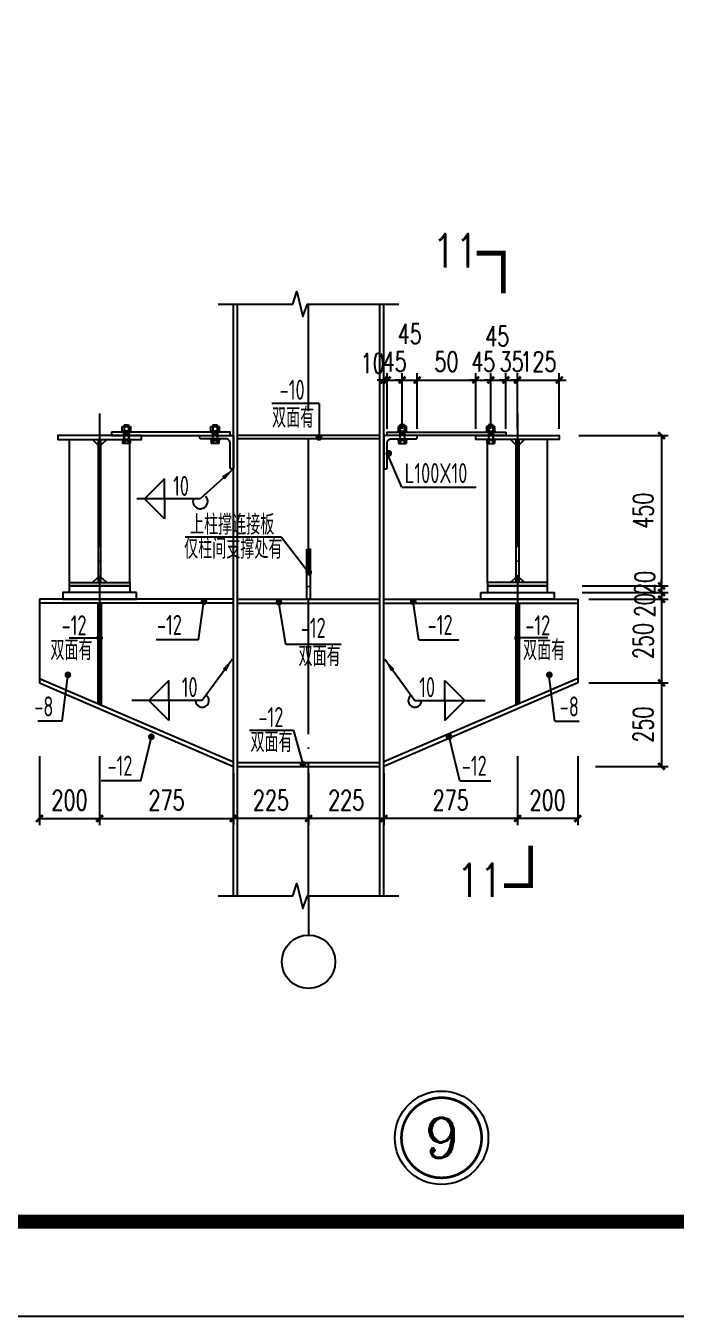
# Model space of a CAD drawing. Extents: x -33967 to 1773478, y -1022458 to -784650.
# Drawn here: x 1705251 to 1714978, y -1022458 to -1003150 of the extents above; entities that cross this region are included whole.
import ezdxf
from ezdxf.enums import TextEntityAlignment as Align

# ---------------------------------------------------------------- set-up
doc = ezdxf.new("R2010")
doc.units = 0
doc.header["$LTSCALE"] = 1000
doc.header["$MEASUREMENT"] = 0
doc.linetypes.add('DOTE', pattern=[2.42, 2, -0.2, 0.02, -0.2])
for name, color, linetype in [('AXIS', 3, 'Continuous'), ('DOTE', 1, 'DOTE'), ('GL', 150, 'Continuous'), ('GZ', 50, 'Continuous'), ('PUB_TITLE', 4, 'Continuous'), ('PZ', 202, 'Continuous'), ('TEXT', 7, 'Continuous'), ('THIN', 7, 'Continuous'), ('吊车梁', 161, 'Continuous'), ('角钢', 6, 'Continuous')]:
    doc.layers.add(name, color=color, linetype=linetype)
doc.styles.add('_TCH_DIM_T3', font='SIMPLEX', dxfattribs={"width": 0.705882, "bigfont": 'GBCBIG'})
doc.styles.add('COMPLEX', font='COMPLEX')
doc.styles.add('SIM-TSSC', font='simplex.shx', dxfattribs={"width": 0.8, "bigfont": 'tssdchn.shx'})
doc.styles.get("Standard").update_dxf_attribs({"font": 'gbenor.shx', "bigfont": 'gbcbig.shx'})
doc.styles.add('TSSD_Axis', font='complex.shx', dxfattribs={"width": 0.7, "bigfont": 'hztxt.shx'})
doc.styles.add('TSSD_Label', font='tssdeng.shx', dxfattribs={"width": 0.7, "bigfont": 'hztxt.shx'})
doc.styles.add('TSSD_Norm', font='tssdeng.shx', dxfattribs={"bigfont": 'hztxt.shx'})
doc.styles.add('TSSD_Num', font='Tssdeng.shx', dxfattribs={"width": 0.7, "bigfont": 'hztxt.shx'})
doc.dimstyles.new('TCH_100_5', dxfattribs={"dimtxt": 297.5, "dimasz": 100, "dimexe": 100, "dimexo": 100, "dimgap": 126.25, "dimtad": 1, "dimdec": 0, "dimlfac": 0.2, "dimzin": 0, "dimdsep": 46, "dimtxsty": '_TCH_DIM_T3', "dimblk": 'ARCHTICK', "dimcen": 0.09, "dimclrd": 126, "dimclre": 126, "dimclrt": 7, "dimazin": 2, "dimtfac": 1, "dimtdec": 0, "dimtix": 1, "dimtmove": 2, "dimatfit": 3, "dimfxl": 1, "dimtolj": 1, "dimtzin": 0, "dimarcsym": 0})
doc.dimstyles.new('TSSD_LEADER_STYLE_200.0', dxfattribs={"dimtxt": 0.18, "dimasz": 200, "dimexe": 0.18, "dimexo": 0.0625, "dimgap": 0.09, "dimtad": 0, "dimtih": 1, "dimtoh": 1, "dimdec": 4, "dimzin": 0, "dimdsep": 46, "dimtxsty": 'Standard', "dimcen": 0.09, "dimadec": 0, "dimazin": 0, "dimtfac": 1, "dimtdec": 4, "dimtofl": 0, "dimtmove": 0, "dimatfit": 3, "dimfxl": 1, "dimtolj": 1, "dimtzin": 0, "dimarcsym": 0})

# ---------------------------------------------------------------- blocks, each defined once
blk = doc.blocks.new('ts_idx2')
at = {"color": 0, "linetype": 'ByBlock', "lineweight": -2, "const_width": 0.0333}
blk.add_lwpolyline([(-0.5, 0, 1), (0.5, 0, 1)], format="xyb", close=True, dxfattribs=at)
at = {"color": 0, "linetype": 'ByBlock', "lineweight": -2}
blk.add_circle((0, 0), 0.583, dxfattribs=at)
at = {"color": 0, "linetype": 'ByBlock', "lineweight": -2, "style": 'TSSD_Num', "width": 0.7}
blk.add_attdef('A', text='', height=0.5, dxfattribs=at).set_placement((0, 0), align=Align.MIDDLE_CENTER)
blk = doc.blocks.new('_WELD004')
at = {"color": 0, "linetype": 'ByBlock'}
for p, q in [((0, 1), (1, 0)), ((0, 0), (0, 1))]:
    blk.add_line(p, q, dxfattribs=at)
blk = doc.blocks.new('_ArchTick')
at = {"color": 0, "linetype": 'ByBlock', "const_width": 0.4}
blk.add_lwpolyline([(-0.5, -0.5), (0.5, 0.5)], dxfattribs=at)
blk = doc.blocks.new('*D611')
at = {"layer": 'Defpoints', "color": 0, "transparency": 16777216}
for p in [(1710655, -1008450), (1710605, -1009281), (1710655, -1009281)]:
    blk.add_point(p, dxfattribs=at)
at = {"layer": 'GL', "color": 126, "lineweight": -2, "transparency": 16777216}
for p, q in [((1710605, -1008450), (1710505, -1008450)), ((1710605, -1009181), (1710605, -1008350)), ((1710605, -1008450), (1710655, -1008450)), ((1710655, -1009181), (1710655, -1008350)), ((1710655, -1008450), (1710755, -1008450))]:
    blk.add_line(p, q, dxfattribs=at)
at = {"layer": 'GL', "color": 126, "lineweight": -2, "transparency": 16777216, "xscale": 100, "yscale": 100, "zscale": 100}
blk.add_blockref('_ArchTick', (1710605, -1008450), dxfattribs=at)
at = {"layer": 'GL', "color": 126, "lineweight": -2, "transparency": 16777216, "xscale": 100, "yscale": 100, "zscale": 100, "rotation": 180}
blk.add_blockref('_ArchTick', (1710655, -1008450), dxfattribs=at)
at = {"layer": 'GL', "color": 7, "transparency": 16777216, "insert": (1710438, -1008200), "char_height": 297.5, "attachment_point": 5, "style": '_TCH_DIM_T3'}
blk.add_mtext('\\A1;10', dxfattribs=at)
blk = doc.blocks.new('*D612')
at = {"layer": 'Defpoints', "color": 0, "transparency": 16777216}
for p in [(1712605, -1013981), (1713505, -1013981), (1712605, -1015011)]:
    blk.add_point(p, dxfattribs=at)
at = {"layer": 'GL', "color": 126, "lineweight": -2, "transparency": 16777216}
for p, q in [((1712605, -1014081), (1712605, -1015111)), ((1713505, -1014081), (1713505, -1015111)), ((1713505, -1015011), (1712605, -1015011))]:
    blk.add_line(p, q, dxfattribs=at)
at = {"layer": 'GL', "color": 126, "lineweight": -2, "transparency": 16777216, "xscale": 100, "yscale": 100, "zscale": 100, "rotation": 180}
blk.add_blockref('_ArchTick', (1712605, -1015011), dxfattribs=at)
at = {"layer": 'GL', "color": 126, "lineweight": -2, "transparency": 16777216, "xscale": 100, "yscale": 100, "zscale": 100}
blk.add_blockref('_ArchTick', (1713505, -1015011), dxfattribs=at)
at = {"layer": 'GL', "color": 7, "transparency": 16777216, "insert": (1713055, -1014736), "char_height": 297.5, "attachment_point": 5, "style": '_TCH_DIM_T3'}
blk.add_mtext('\\A1;200', dxfattribs=at)
blk = doc.blocks.new('*D613')
at = {"layer": 'Defpoints', "color": 0, "transparency": 16777216}
for p in [(1712605, -1013981), (1710605, -1014231), (1710605, -1015011)]:
    blk.add_point(p, dxfattribs=at)
at = {"layer": 'GL', "color": 126, "lineweight": -2, "transparency": 16777216}
for p, q in [((1712605, -1014081), (1712605, -1015111)), ((1710605, -1014331), (1710605, -1015111)), ((1712605, -1015011), (1710605, -1015011))]:
    blk.add_line(p, q, dxfattribs=at)
at = {"layer": 'GL', "color": 126, "lineweight": -2, "transparency": 16777216, "xscale": 100, "yscale": 100, "zscale": 100, "rotation": 180}
blk.add_blockref('_ArchTick', (1710605, -1015011), dxfattribs=at)
at = {"layer": 'GL', "color": 126, "lineweight": -2, "transparency": 16777216, "xscale": 100, "yscale": 100, "zscale": 100}
blk.add_blockref('_ArchTick', (1712605, -1015011), dxfattribs=at)
at = {"layer": 'GL', "color": 7, "transparency": 16777216, "insert": (1711605, -1014736), "char_height": 297.5, "attachment_point": 5, "style": '_TCH_DIM_T3'}
blk.add_mtext('\\A1;275', dxfattribs=at)
blk = doc.blocks.new('*D605')
at = {"layer": 'Defpoints', "color": 0, "transparency": 16777216}
for p in [(1711105, -1008450), (1710880, -1009281), (1711105, -1009281)]:
    blk.add_point(p, dxfattribs=at)
at = {"layer": 'GL', "color": 126, "lineweight": -2, "transparency": 16777216}
for p, q in [((1710880, -1008450), (1710780, -1008450)), ((1710880, -1009181), (1710880, -1008350)), ((1710880, -1008450), (1711105, -1008450)), ((1711105, -1009181), (1711105, -1008350)), ((1711105, -1008450), (1711205, -1008450))]:
    blk.add_line(p, q, dxfattribs=at)
at = {"layer": 'GL', "color": 126, "lineweight": -2, "transparency": 16777216, "xscale": 100, "yscale": 100, "zscale": 100}
blk.add_blockref('_ArchTick', (1710880, -1008450), dxfattribs=at)
at = {"layer": 'GL', "color": 126, "lineweight": -2, "transparency": 16777216, "xscale": 100, "yscale": 100, "zscale": 100, "rotation": 180}
blk.add_blockref('_ArchTick', (1711105, -1008450), dxfattribs=at)
at = {"layer": 'GL', "color": 7, "transparency": 16777216, "insert": (1710992, -1007760), "char_height": 297.5, "attachment_point": 5, "style": '_TCH_DIM_T3'}
blk.add_mtext('\\A1;45', dxfattribs=at)
blk = doc.blocks.new('*D606')
at = {"layer": 'Defpoints', "color": 0, "transparency": 16777216}
for p in [(1710880, -1008450), (1710655, -1009281), (1710880, -1009281)]:
    blk.add_point(p, dxfattribs=at)
at = {"layer": 'GL', "color": 126, "lineweight": -2, "transparency": 16777216}
for p, q in [((1710655, -1008450), (1710555, -1008450)), ((1710655, -1009181), (1710655, -1008350)), ((1710655, -1008450), (1710880, -1008450)), ((1710880, -1009181), (1710880, -1008350)), ((1710880, -1008450), (1710980, -1008450))]:
    blk.add_line(p, q, dxfattribs=at)
at = {"layer": 'GL', "color": 126, "lineweight": -2, "transparency": 16777216, "xscale": 100, "yscale": 100, "zscale": 100}
blk.add_blockref('_ArchTick', (1710655, -1008450), dxfattribs=at)
at = {"layer": 'GL', "color": 126, "lineweight": -2, "transparency": 16777216, "xscale": 100, "yscale": 100, "zscale": 100, "rotation": 180}
blk.add_blockref('_ArchTick', (1710880, -1008450), dxfattribs=at)
at = {"layer": 'GL', "color": 7, "transparency": 16777216, "insert": (1710767, -1008175), "char_height": 297.5, "attachment_point": 5, "style": '_TCH_DIM_T3'}
blk.add_mtext('\\A1;45', dxfattribs=at)
blk = doc.blocks.new('*D607')
at = {"layer": 'Defpoints', "color": 0, "transparency": 16777216}
for p in [(1713230, -1008450), (1712605, -1009281), (1713230, -1009281)]:
    blk.add_point(p, dxfattribs=at)
at = {"layer": 'GL', "color": 126, "lineweight": -2, "transparency": 16777216}
for p, q in [((1712605, -1008450), (1712505, -1008450)), ((1712605, -1009181), (1712605, -1008350)), ((1712605, -1008450), (1713230, -1008450)), ((1713230, -1009181), (1713230, -1008350)), ((1713230, -1008450), (1713330, -1008450))]:
    blk.add_line(p, q, dxfattribs=at)
at = {"layer": 'GL', "color": 126, "lineweight": -2, "transparency": 16777216, "xscale": 100, "yscale": 100, "zscale": 100}
blk.add_blockref('_ArchTick', (1712605, -1008450), dxfattribs=at)
at = {"layer": 'GL', "color": 126, "lineweight": -2, "transparency": 16777216, "xscale": 100, "yscale": 100, "zscale": 100, "rotation": 180}
blk.add_blockref('_ArchTick', (1713230, -1008450), dxfattribs=at)
at = {"layer": 'GL', "color": 7, "transparency": 16777216, "insert": (1712917, -1008175), "char_height": 297.5, "attachment_point": 5, "style": '_TCH_DIM_T3'}
blk.add_mtext('\\A1;125', dxfattribs=at)
blk = doc.blocks.new('*D608')
at = {"layer": 'Defpoints', "color": 0, "transparency": 16777216}
for p in [(1712605, -1008450), (1712430, -1009281), (1712605, -1009281)]:
    blk.add_point(p, dxfattribs=at)
at = {"layer": 'GL', "color": 126, "lineweight": -2, "transparency": 16777216}
for p, q in [((1712430, -1008450), (1712330, -1008450)), ((1712430, -1009181), (1712430, -1008350)), ((1712430, -1008450), (1712605, -1008450)), ((1712605, -1009181), (1712605, -1008350)), ((1712605, -1008450), (1712705, -1008450))]:
    blk.add_line(p, q, dxfattribs=at)
at = {"layer": 'GL', "color": 126, "lineweight": -2, "transparency": 16777216, "xscale": 100, "yscale": 100, "zscale": 100}
blk.add_blockref('_ArchTick', (1712430, -1008450), dxfattribs=at)
at = {"layer": 'GL', "color": 126, "lineweight": -2, "transparency": 16777216, "xscale": 100, "yscale": 100, "zscale": 100, "rotation": 180}
blk.add_blockref('_ArchTick', (1712605, -1008450), dxfattribs=at)
at = {"layer": 'GL', "color": 7, "transparency": 16777216, "insert": (1712517, -1008175), "char_height": 297.5, "attachment_point": 5, "style": '_TCH_DIM_T3'}
blk.add_mtext('\\A1;35', dxfattribs=at)
blk = doc.blocks.new('*D609')
at = {"layer": 'Defpoints', "color": 0, "transparency": 16777216}
for p in [(1712430, -1008450), (1712205, -1009281), (1712430, -1009281)]:
    blk.add_point(p, dxfattribs=at)
at = {"layer": 'GL', "color": 126, "lineweight": -2, "transparency": 16777216}
for p, q in [((1712205, -1008450), (1712105, -1008450)), ((1712205, -1009181), (1712205, -1008350)), ((1712205, -1008450), (1712430, -1008450)), ((1712430, -1009181), (1712430, -1008350)), ((1712430, -1008450), (1712530, -1008450))]:
    blk.add_line(p, q, dxfattribs=at)
at = {"layer": 'GL', "color": 126, "lineweight": -2, "transparency": 16777216, "xscale": 100, "yscale": 100, "zscale": 100}
blk.add_blockref('_ArchTick', (1712205, -1008450), dxfattribs=at)
at = {"layer": 'GL', "color": 126, "lineweight": -2, "transparency": 16777216, "xscale": 100, "yscale": 100, "zscale": 100, "rotation": 180}
blk.add_blockref('_ArchTick', (1712430, -1008450), dxfattribs=at)
at = {"layer": 'GL', "color": 7, "transparency": 16777216, "insert": (1712301, -1007795), "char_height": 297.5, "attachment_point": 5, "style": '_TCH_DIM_T3'}
blk.add_mtext('\\A1;45', dxfattribs=at)
blk = doc.blocks.new('*D610')
at = {"layer": 'Defpoints', "color": 0, "transparency": 16777216}
for p in [(1712205, -1008450), (1711980, -1009281), (1712205, -1009281)]:
    blk.add_point(p, dxfattribs=at)
at = {"layer": 'GL', "color": 126, "lineweight": -2, "transparency": 16777216}
for p, q in [((1711980, -1008450), (1711880, -1008450)), ((1711980, -1009181), (1711980, -1008350)), ((1711980, -1008450), (1712205, -1008450)), ((1712205, -1009181), (1712205, -1008350)), ((1712205, -1008450), (1712305, -1008450))]:
    blk.add_line(p, q, dxfattribs=at)
at = {"layer": 'GL', "color": 126, "lineweight": -2, "transparency": 16777216, "xscale": 100, "yscale": 100, "zscale": 100}
blk.add_blockref('_ArchTick', (1711980, -1008450), dxfattribs=at)
at = {"layer": 'GL', "color": 126, "lineweight": -2, "transparency": 16777216, "xscale": 100, "yscale": 100, "zscale": 100, "rotation": 180}
blk.add_blockref('_ArchTick', (1712205, -1008450), dxfattribs=at)
at = {"layer": 'GL', "color": 7, "transparency": 16777216, "insert": (1712092, -1008175), "char_height": 297.5, "attachment_point": 5, "style": '_TCH_DIM_T3'}
blk.add_mtext('\\A1;45', dxfattribs=at)
blk = doc.blocks.new('*D597')
at = {"layer": 'Defpoints', "color": 0, "transparency": 16777216}
for p in [(1708355, -1014231), (1709480, -1014231), (1708355, -1015011)]:
    blk.add_point(p, dxfattribs=at)
at = {"layer": 'GL', "color": 126, "lineweight": -2, "transparency": 16777216}
for p, q in [((1708355, -1014331), (1708355, -1015111)), ((1709480, -1014331), (1709480, -1015111)), ((1709480, -1015011), (1708355, -1015011))]:
    blk.add_line(p, q, dxfattribs=at)
at = {"layer": 'GL', "color": 126, "lineweight": -2, "transparency": 16777216, "xscale": 100, "yscale": 100, "zscale": 100, "rotation": 180}
blk.add_blockref('_ArchTick', (1708355, -1015011), dxfattribs=at)
at = {"layer": 'GL', "color": 126, "lineweight": -2, "transparency": 16777216, "xscale": 100, "yscale": 100, "zscale": 100}
blk.add_blockref('_ArchTick', (1709480, -1015011), dxfattribs=at)
at = {"layer": 'GL', "color": 7, "transparency": 16777216, "insert": (1708917, -1014736), "char_height": 297.5, "attachment_point": 5, "style": '_TCH_DIM_T3'}
blk.add_mtext('\\A1;225', dxfattribs=at)
blk = doc.blocks.new('ts_axno')
at = {"color": 0, "linetype": 'ByBlock', "lineweight": -2}
blk.add_circle((0, 0), 0.5, dxfattribs=at)
at = {"color": 0, "linetype": 'ByBlock', "lineweight": -2, "style": 'TSSD_Axis', "width": 0.7}
blk.add_attdef('A', text='', height=0.6, dxfattribs=at).set_placement((0, 0), align=Align.MIDDLE_CENTER)
blk = doc.blocks.new('*D598')
at = {"layer": 'Defpoints', "color": 0, "transparency": 16777216}
for p in [(1713422, -1009281), (1713472, -1011531), (1714759, -1011531)]:
    blk.add_point(p, dxfattribs=at)
at = {"layer": 'GL', "color": 126, "lineweight": -2, "transparency": 16777216}
for p, q in [((1713522, -1009281), (1714859, -1009281)), ((1714759, -1009281), (1714759, -1011531)), ((1713572, -1011531), (1714859, -1011531))]:
    blk.add_line(p, q, dxfattribs=at)
at = {"layer": 'GL', "color": 126, "lineweight": -2, "transparency": 16777216, "xscale": 100, "yscale": 100, "zscale": 100}
for p, rotation in [((1714759, -1009281), 90), ((1714759, -1011531), 270)]:
    blk.add_blockref('_ArchTick', p, dxfattribs=dict(at, rotation=rotation))
at = {"layer": 'GL', "color": 7, "transparency": 16777216, "insert": (1714484, -1010406), "char_height": 297.5, "attachment_point": 5, "rotation": 90, "style": '_TCH_DIM_T3'}
blk.add_mtext('\\A1;450', dxfattribs=at)
blk = doc.blocks.new('*D599')
at = {"layer": 'Defpoints', "color": 0, "transparency": 16777216}
for p in [(1713572, -1012981), (1713672, -1014231), (1714759, -1014231)]:
    blk.add_point(p, dxfattribs=at)
at = {"layer": 'GL', "color": 126, "lineweight": -2, "transparency": 16777216}
for p, q in [((1713672, -1012981), (1714859, -1012981)), ((1714759, -1012981), (1714759, -1014231)), ((1713772, -1014231), (1714859, -1014231))]:
    blk.add_line(p, q, dxfattribs=at)
at = {"layer": 'GL', "color": 126, "lineweight": -2, "transparency": 16777216, "xscale": 100, "yscale": 100, "zscale": 100}
for p, rotation in [((1714759, -1012981), 90), ((1714759, -1014231), 270)]:
    blk.add_blockref('_ArchTick', p, dxfattribs=dict(at, rotation=rotation))
at = {"layer": 'GL', "color": 7, "transparency": 16777216, "insert": (1714484, -1013606), "char_height": 297.5, "attachment_point": 5, "rotation": 90, "style": '_TCH_DIM_T3'}
blk.add_mtext('\\A1;250', dxfattribs=at)
blk = doc.blocks.new('*D600')
at = {"layer": 'Defpoints', "color": 0, "transparency": 16777216}
for p in [(1713572, -1011731), (1713572, -1012981), (1714759, -1012981)]:
    blk.add_point(p, dxfattribs=at)
at = {"layer": 'GL', "color": 126, "lineweight": -2, "transparency": 16777216}
for p, q in [((1713672, -1011731), (1714859, -1011731)), ((1714759, -1011731), (1714759, -1012981)), ((1713672, -1012981), (1714859, -1012981))]:
    blk.add_line(p, q, dxfattribs=at)
at = {"layer": 'GL', "color": 126, "lineweight": -2, "transparency": 16777216, "xscale": 100, "yscale": 100, "zscale": 100}
for p, rotation in [((1714759, -1011731), 90), ((1714759, -1012981), 270)]:
    blk.add_blockref('_ArchTick', p, dxfattribs=dict(at, rotation=rotation))
at = {"layer": 'GL', "color": 7, "transparency": 16777216, "insert": (1714484, -1012356), "char_height": 297.5, "attachment_point": 5, "rotation": 90, "style": '_TCH_DIM_T3'}
blk.add_mtext('\\A1;250', dxfattribs=at)
blk = doc.blocks.new('*D601')
at = {"layer": 'Defpoints', "color": 0, "transparency": 16777216}
for p in [(1713472, -1011631), (1713572, -1011731), (1714759, -1011731)]:
    blk.add_point(p, dxfattribs=at)
at = {"layer": 'GL', "color": 126, "lineweight": -2, "transparency": 16777216}
for p, q in [((1714759, -1011631), (1714759, -1011531)), ((1713572, -1011631), (1714859, -1011631)), ((1713672, -1011731), (1714859, -1011731)), ((1714759, -1011631), (1714759, -1011731)), ((1714759, -1011731), (1714759, -1011831))]:
    blk.add_line(p, q, dxfattribs=at)
at = {"layer": 'GL', "color": 126, "lineweight": -2, "transparency": 16777216, "xscale": 100, "yscale": 100, "zscale": 100}
for p, rotation in [((1714759, -1011631), 270), ((1714759, -1011731), 90)]:
    blk.add_blockref('_ArchTick', p, dxfattribs=dict(at, rotation=rotation))
at = {"layer": 'GL', "color": 7, "transparency": 16777216, "insert": (1714509, -1011819), "char_height": 297.5, "attachment_point": 5, "rotation": 90, "style": '_TCH_DIM_T3'}
blk.add_mtext('\\A1;20', dxfattribs=at)
blk = doc.blocks.new('*D602')
at = {"layer": 'Defpoints', "color": 0, "transparency": 16777216}
for p in [(1713472, -1011531), (1713472, -1011631), (1714759, -1011631)]:
    blk.add_point(p, dxfattribs=at)
at = {"layer": 'GL', "color": 126, "lineweight": -2, "transparency": 16777216}
for p, q in [((1713572, -1011531), (1714859, -1011531)), ((1714759, -1011531), (1714759, -1011431)), ((1714759, -1011531), (1714759, -1011631)), ((1713572, -1011631), (1714859, -1011631)), ((1714759, -1011631), (1714759, -1011731))]:
    blk.add_line(p, q, dxfattribs=at)
at = {"layer": 'GL', "color": 126, "lineweight": -2, "transparency": 16777216, "xscale": 100, "yscale": 100, "zscale": 100}
for p, rotation in [((1714759, -1011531), 270), ((1714759, -1011631), 90)]:
    blk.add_blockref('_ArchTick', p, dxfattribs=dict(at, rotation=rotation))
at = {"layer": 'GL', "color": 7, "transparency": 16777216, "insert": (1714509, -1011486), "char_height": 297.5, "attachment_point": 5, "rotation": 90, "style": '_TCH_DIM_T3'}
blk.add_mtext('\\A1;20', dxfattribs=at)
blk = doc.blocks.new('*D603')
at = {"layer": 'Defpoints', "color": 0, "transparency": 16777216}
for p in [(1709480, -1014231), (1710605, -1014231), (1709480, -1015011)]:
    blk.add_point(p, dxfattribs=at)
at = {"layer": 'GL', "color": 126, "lineweight": -2, "transparency": 16777216}
for p, q in [((1709480, -1014331), (1709480, -1015111)), ((1710605, -1014331), (1710605, -1015111)), ((1710605, -1015011), (1709480, -1015011))]:
    blk.add_line(p, q, dxfattribs=at)
at = {"layer": 'GL', "color": 126, "lineweight": -2, "transparency": 16777216, "xscale": 100, "yscale": 100, "zscale": 100, "rotation": 180}
blk.add_blockref('_ArchTick', (1709480, -1015011), dxfattribs=at)
at = {"layer": 'GL', "color": 126, "lineweight": -2, "transparency": 16777216, "xscale": 100, "yscale": 100, "zscale": 100}
blk.add_blockref('_ArchTick', (1710605, -1015011), dxfattribs=at)
at = {"layer": 'GL', "color": 7, "transparency": 16777216, "insert": (1710042, -1014736), "char_height": 297.5, "attachment_point": 5, "style": '_TCH_DIM_T3'}
blk.add_mtext('\\A1;225', dxfattribs=at)
blk = doc.blocks.new('*D604')
at = {"layer": 'Defpoints', "color": 0, "transparency": 16777216}
for p in [(1711980, -1008450), (1711105, -1009281), (1711980, -1009281)]:
    blk.add_point(p, dxfattribs=at)
at = {"layer": 'GL', "color": 126, "lineweight": -2, "transparency": 16777216}
for p, q in [((1711105, -1009181), (1711105, -1008350)), ((1711105, -1008450), (1711980, -1008450)), ((1711980, -1009181), (1711980, -1008350))]:
    blk.add_line(p, q, dxfattribs=at)
at = {"layer": 'GL', "color": 126, "lineweight": -2, "transparency": 16777216, "xscale": 100, "yscale": 100, "zscale": 100, "rotation": 180}
blk.add_blockref('_ArchTick', (1711105, -1008450), dxfattribs=at)
at = {"layer": 'GL', "color": 126, "lineweight": -2, "transparency": 16777216, "xscale": 100, "yscale": 100, "zscale": 100}
blk.add_blockref('_ArchTick', (1711980, -1008450), dxfattribs=at)
at = {"layer": 'GL', "color": 7, "transparency": 16777216, "insert": (1711542, -1008175), "char_height": 297.5, "attachment_point": 5, "style": '_TCH_DIM_T3'}
blk.add_mtext('\\A1;50', dxfattribs=at)
blk = doc.blocks.new('*D595')
at = {"layer": 'Defpoints', "color": 0, "transparency": 16777216}
for p in [(1705455, -1013981), (1706355, -1013981), (1706355, -1015011)]:
    blk.add_point(p, dxfattribs=at)
at = {"layer": 'GL', "color": 126, "lineweight": -2, "transparency": 16777216}
for p, q in [((1705455, -1014081), (1705455, -1015111)), ((1706355, -1014081), (1706355, -1015111)), ((1705455, -1015011), (1706355, -1015011))]:
    blk.add_line(p, q, dxfattribs=at)
at = {"layer": 'GL', "color": 126, "lineweight": -2, "transparency": 16777216, "xscale": 100, "yscale": 100, "zscale": 100, "rotation": 180}
blk.add_blockref('_ArchTick', (1705455, -1015011), dxfattribs=at)
at = {"layer": 'GL', "color": 126, "lineweight": -2, "transparency": 16777216, "xscale": 100, "yscale": 100, "zscale": 100}
blk.add_blockref('_ArchTick', (1706355, -1015011), dxfattribs=at)
at = {"layer": 'GL', "color": 7, "transparency": 16777216, "insert": (1705905, -1014736), "char_height": 297.5, "attachment_point": 5, "style": '_TCH_DIM_T3'}
blk.add_mtext('\\A1;200', dxfattribs=at)
blk = doc.blocks.new('*D596')
at = {"layer": 'Defpoints', "color": 0, "transparency": 16777216}
for p in [(1706355, -1013981), (1708355, -1014231), (1708355, -1015011)]:
    blk.add_point(p, dxfattribs=at)
at = {"layer": 'GL', "color": 126, "lineweight": -2, "transparency": 16777216}
for p, q in [((1706355, -1014081), (1706355, -1015111)), ((1708355, -1014331), (1708355, -1015111)), ((1706355, -1015011), (1708355, -1015011))]:
    blk.add_line(p, q, dxfattribs=at)
at = {"layer": 'GL', "color": 126, "lineweight": -2, "transparency": 16777216, "xscale": 100, "yscale": 100, "zscale": 100, "rotation": 180}
blk.add_blockref('_ArchTick', (1706355, -1015011), dxfattribs=at)
at = {"layer": 'GL', "color": 126, "lineweight": -2, "transparency": 16777216, "xscale": 100, "yscale": 100, "zscale": 100}
blk.add_blockref('_ArchTick', (1708355, -1015011), dxfattribs=at)
at = {"layer": 'GL', "color": 7, "transparency": 16777216, "insert": (1707355, -1014736), "char_height": 297.5, "attachment_point": 5, "style": '_TCH_DIM_T3'}
blk.add_mtext('\\A1;275', dxfattribs=at)

msp = doc.modelspace()

# ---------------------------------------------------------------- linework, layer by layer
for p, q in [((1706817.8, -1009216.4), (1706691.8, -1009216.4)), ((1706691.8, -1009216.4), (1706691.8, -1009231.4)), ((1706691.8, -1009231.4), (1706817.8, -1009231.4)), ((1706692.5, -1009216.4), (1706692.5, -1009145.6)), ((1706692.5, -1009145.6), (1706817.2, -1009145.6)), ((1706718.8, -1009231.4), (1706718.8, -1009255.4)), ((1706719.9, -1009231.4), (1706718.8, -1009231.4)), ((1706718.8, -1009231.4), (1706720.6, -1009231.4)), ((1706721.8, -1009120.4), (1706721.8, -1009255.4)), ((1706723.6, -1009120.4), (1706721.8, -1009120.4)), ((1706721.8, -1009120.4), (1706787.8, -1009120.4)), ((1706723.7, -1009145.6), (1706723.7, -1009216.4)), ((1706786, -1009145.6), (1706786, -1009216.4)), ((1706787.8, -1009120.4), (1706787.8, -1009255.4)), ((1706790.8, -1009231.4), (1706790.8, -1009255.4)), ((1706817.8, -1009231.4), (1706816.1, -1009231.4)), ((1706817.2, -1009145.6), (1706817.2, -1009216.4)), ((1706817.8, -1009216.4), (1706817.8, -1009231.4)), ((1708016.8, -1009216.4), (1708016.8, -1009231.4)), ((1708142.8, -1009216.4), (1708016.8, -1009216.4)), ((1708016.8, -1009231.4), (1708142.8, -1009231.4)), ((1708017.5, -1009145.6), (1708142.2, -1009145.6)), ((1708017.5, -1009216.4), (1708017.5, -1009145.6)), ((1708043.8, -1009231.4), (1708045.6, -1009231.4)), ((1708044.9, -1009231.4), (1708043.8, -1009231.4)), ((1708043.8, -1009231.4), (1708043.8, -1009255.4)), ((1708046.8, -1009120.4), (1708112.8, -1009120.4)), ((1708048.6, -1009120.4), (1708046.8, -1009120.4)), ((1708046.8, -1009120.4), (1708046.8, -1009255.4)), ((1708048.7, -1009145.6), (1708048.7, -1009216.4)), ((1708111, -1009145.6), (1708111, -1009216.4)), ((1708112.8, -1009120.4), (1708112.8, -1009255.4)), ((1708115.8, -1009231.4), (1708115.8, -1009255.4)), ((1708142.8, -1009231.4), (1708141.1, -1009231.4)), ((1708142.2, -1009145.6), (1708142.2, -1009216.4)), ((1708142.8, -1009216.4), (1708142.8, -1009231.4)), ((1710816.8, -1009216.4), (1710816.8, -1009231.4)), ((1710816.8, -1009216.4), (1710942.8, -1009216.4)), ((1710816.8, -1009231.4), (1710818.6, -1009231.4)), ((1710942.8, -1009231.4), (1710816.8, -1009231.4)), ((1710817.5, -1009145.6), (1710817.5, -1009216.4)), ((1710942.2, -1009145.6), (1710817.5, -1009145.6)), ((1710843.8, -1009231.4), (1710843.8, -1009255.4)), ((1710912.8, -1009120.4), (1710846.8, -1009120.4)), ((1710846.8, -1009120.4), (1710846.8, -1009255.4)), ((1710848.7, -1009145.6), (1710848.7, -1009216.4)), ((1710911, -1009145.6), (1710911, -1009216.4)), ((1710911.1, -1009120.4), (1710912.8, -1009120.4)), ((1710912.8, -1009120.4), (1710912.8, -1009255.4)), ((1710915.8, -1009231.4), (1710914.1, -1009231.4)), ((1710914.8, -1009231.4), (1710915.8, -1009231.4)), ((1710915.8, -1009231.4), (1710915.8, -1009255.4)), ((1710942.2, -1009216.4), (1710942.2, -1009145.6)), ((1710942.8, -1009216.4), (1710942.8, -1009231.4)), ((1712141.8, -1009216.4), (1712267.8, -1009216.4)), ((1712141.8, -1009216.4), (1712141.8, -1009231.4)), ((1712267.8, -1009231.4), (1712141.8, -1009231.4)), ((1712141.8, -1009231.4), (1712143.6, -1009231.4)), ((1712267.2, -1009145.6), (1712142.5, -1009145.6)), ((1712142.5, -1009145.6), (1712142.5, -1009216.4)), ((1712168.8, -1009231.4), (1712168.8, -1009255.4)), ((1712171.8, -1009120.4), (1712171.8, -1009255.4)), ((1712237.8, -1009120.4), (1712171.8, -1009120.4)), ((1712173.7, -1009145.6), (1712173.7, -1009216.4)), ((1712236, -1009145.6), (1712236, -1009216.4)), ((1712236.1, -1009120.4), (1712237.8, -1009120.4)), ((1712237.8, -1009120.4), (1712237.8, -1009255.4)), ((1712240.8, -1009231.4), (1712239.1, -1009231.4)), ((1712239.8, -1009231.4), (1712240.8, -1009231.4)), ((1712240.8, -1009231.4), (1712240.8, -1009255.4)), ((1712267.2, -1009216.4), (1712267.2, -1009145.6)), ((1712267.8, -1009216.4), (1712267.8, -1009231.4)), ((1706691.8, -1009341.4), (1706691.8, -1009356.4)), ((1706817.8, -1009341.4), (1706691.8, -1009341.4)), ((1706691.8, -1009341.4), (1706693.6, -1009341.4)), ((1706691.8, -1009356.4), (1706817.8, -1009356.4)), ((1706697.7, -1009356.4), (1706697.7, -1009400)), ((1706812, -1009400), (1706697.7, -1009400)), ((1706718.8, -1009255.4), (1706718.8, -1009341.4)), ((1706790.8, -1009255.4), (1706718.8, -1009255.4)), ((1706721.8, -1009255.4), (1706721.8, -1009341.4)), ((1706721.8, -1009341.4), (1706721.8, -1009356.4)), ((1706726.3, -1009356.4), (1706726.3, -1009400)), ((1706783.4, -1009356.4), (1706783.4, -1009400)), ((1706787.8, -1009255.4), (1706787.8, -1009341.4)), ((1706787.8, -1009341.4), (1706787.8, -1009356.4)), ((1706790.8, -1009255.4), (1706789.1, -1009255.4)), ((1706790.8, -1009341.4), (1706789.1, -1009341.4)), ((1706789.8, -1009255.4), (1706790.8, -1009255.4)), ((1706789.8, -1009341.4), (1706790.8, -1009341.4)), ((1706790.8, -1009255.4), (1706790.8, -1009341.4)), ((1706812, -1009356.4), (1706812, -1009400)), ((1706817.8, -1009341.4), (1706817.8, -1009356.4)), ((1708016.8, -1009341.4), (1708018.6, -1009341.4)), ((1708142.8, -1009341.4), (1708016.8, -1009341.4)), ((1708016.8, -1009341.4), (1708016.8, -1009356.4)), ((1708016.8, -1009356.4), (1708142.8, -1009356.4)), ((1708022.7, -1009356.4), (1708022.7, -1009400)), ((1708137, -1009400), (1708022.7, -1009400)), ((1708115.8, -1009255.4), (1708043.8, -1009255.4)), ((1708043.8, -1009255.4), (1708043.8, -1009341.4)), ((1708046.8, -1009255.4), (1708046.8, -1009341.4)), ((1708046.8, -1009341.4), (1708046.8, -1009356.4)), ((1708051.3, -1009356.4), (1708051.3, -1009400)), ((1708108.4, -1009356.4), (1708108.4, -1009400)), ((1708112.8, -1009255.4), (1708112.8, -1009341.4)), ((1708112.8, -1009341.4), (1708112.8, -1009356.4)), ((1708115.8, -1009255.4), (1708114.1, -1009255.4)), ((1708115.8, -1009341.4), (1708114.1, -1009341.4)), ((1708114.8, -1009255.4), (1708115.8, -1009255.4)), ((1708114.8, -1009341.4), (1708115.8, -1009341.4)), ((1708115.8, -1009255.4), (1708115.8, -1009341.4)), ((1708137, -1009356.4), (1708137, -1009400)), ((1708142.8, -1009341.4), (1708142.8, -1009356.4)), ((1710816.8, -1009341.4), (1710942.8, -1009341.4)), ((1710816.8, -1009341.4), (1710816.8, -1009356.4)), ((1710942.8, -1009356.4), (1710816.8, -1009356.4)), ((1710822.7, -1009356.4), (1710822.7, -1009400)), ((1710822.7, -1009400), (1710937, -1009400)), ((1710843.8, -1009255.4), (1710915.8, -1009255.4)), ((1710843.8, -1009255.4), (1710845.6, -1009255.4)), ((1710844.9, -1009255.4), (1710843.8, -1009255.4)), ((1710843.8, -1009255.4), (1710843.8, -1009341.4)), ((1710843.8, -1009341.4), (1710845.6, -1009341.4)), ((1710844.9, -1009341.4), (1710843.8, -1009341.4)), ((1710846.8, -1009255.4), (1710846.8, -1009341.4)), ((1710846.8, -1009341.4), (1710846.8, -1009356.4)), ((1710851.3, -1009356.4), (1710851.3, -1009400)), ((1710908.4, -1009356.4), (1710908.4, -1009400)), ((1710912.8, -1009255.4), (1710912.8, -1009341.4)), ((1710912.8, -1009341.4), (1710912.8, -1009356.4)), ((1710915.8, -1009255.4), (1710915.8, -1009341.4)), ((1710937, -1009356.4), (1710937, -1009400)), ((1710942.8, -1009341.4), (1710941.1, -1009341.4)), ((1710942.8, -1009341.4), (1710942.8, -1009356.4)), ((1712141.8, -1009341.4), (1712141.8, -1009356.4)), ((1712141.8, -1009341.4), (1712267.8, -1009341.4)), ((1712267.8, -1009356.4), (1712141.8, -1009356.4)), ((1712147.7, -1009356.4), (1712147.7, -1009400)), ((1712147.7, -1009400), (1712262, -1009400)), ((1712168.8, -1009255.4), (1712168.8, -1009341.4)), ((1712169.9, -1009255.4), (1712168.8, -1009255.4)), ((1712168.8, -1009255.4), (1712170.6, -1009255.4)), ((1712168.8, -1009255.4), (1712240.8, -1009255.4)), ((1712169.9, -1009341.4), (1712168.8, -1009341.4)), ((1712168.8, -1009341.4), (1712170.6, -1009341.4)), ((1712171.8, -1009255.4), (1712171.8, -1009341.4)), ((1712171.8, -1009341.4), (1712171.8, -1009356.4)), ((1712176.3, -1009356.4), (1712176.3, -1009400)), ((1712233.4, -1009356.4), (1712233.4, -1009400)), ((1712237.8, -1009255.4), (1712237.8, -1009341.4)), ((1712237.8, -1009341.4), (1712237.8, -1009356.4)), ((1712240.8, -1009255.4), (1712240.8, -1009341.4)), ((1712262, -1009356.4), (1712262, -1009400)), ((1712267.8, -1009341.4), (1712266.1, -1009341.4)), ((1712267.8, -1009341.4), (1712267.8, -1009356.4))]:
    msp.add_line(p, q)
at = {"layer": 'AXIS'}
for p, q in [((1709635.9, -1008803.9), (1708931, -1008803.9)), ((1709635.9, -1008803.9), (1709635.9, -1009309.9)), ((1710876.9, -1010052.8), (1710654.8, -1009546)), ((1710876.9, -1010052.8), (1711986, -1010052.8)), ((1707856.2, -1010228.1), (1706909.3, -1010228.1)), ((1709076, -1010800.9), (1707633.7, -1010800.9)), ((1709076, -1010800.9), (1709477.2, -1011326)), ((1707831.6, -1012336.6), (1707915, -1011766.6)), ((1709139.7, -1012408.1), (1709036.3, -1011775)), ((1711128.1, -1012336.6), (1711044.7, -1011766.6)), ((1705900, -1012308.3), (1706354.8, -1012308.3)), ((1707831.6, -1012336.6), (1707199, -1012336.6)), ((1711128.1, -1012336.6), (1711725.9, -1012336.6)), ((1713059.7, -1012308.3), (1712604.8, -1012308.3)), ((1709969.3, -1012408.1), (1709139.7, -1012408.1)), ((1705796, -1013556.6), (1705879.4, -1012886.5)), ((1713163.7, -1013556.6), (1713080.3, -1012886.5)), ((1707890, -1013245.9), (1706837.6, -1013245.9)), ((1711069.7, -1013245.9), (1712122.1, -1013245.9)), ((1705796, -1013556.6), (1705430.6, -1013556.6)), ((1713163.7, -1013556.6), (1713529.1, -1013556.6)), ((1706968.5, -1014450), (1707128.3, -1013788.4)), ((1709253.6, -1013694.4), (1708597.9, -1013694.4)), ((1709253.6, -1013694.4), (1709396, -1014200.4)), ((1711741.2, -1014450), (1711581.4, -1013788.4)), ((1706968.5, -1014450), (1706378.1, -1014450)), ((1711741.2, -1014450), (1712208, -1014450)), ((1709479.8, -1016170), (1709479.8, -1016755.3))]:
    msp.add_line(p, q, dxfattribs=at)
at = {"layer": 'AXIS', "color": 3, "const_width": 70}
for points in [[(1712393, -1007152), (1712393, -1006552), (1711993, -1006552)], [(1712801.8, -1015415.8), (1712801.8, -1016015.8), (1712401.8, -1016015.8)]]:
    msp.add_lwpolyline(points, dxfattribs=at)
at = {"layer": 'AXIS', "const_width": 50}
for points in [[(1709610.9, -1009309.9, 1), (1709660.9, -1009309.9, 1)], [(1710654.8, -1009547.3, 1), (1710704.8, -1009547.3, 1)], [(1709457.5, -1011326, 1), (1709507.5, -1011326, 1)], [(1707940, -1011766.6, -1), (1707890, -1011766.6, -1)], [(1709011.3, -1011775, 1), (1709061.3, -1011775, 1)], [(1711019.7, -1011766.6, 1), (1711069.7, -1011766.6, 1)], [(1706379.8, -1012308.3, -1), (1706329.8, -1012308.3, -1)], [(1712579.8, -1012308.3, 1), (1712629.8, -1012308.3, 1)], [(1705904.4, -1012861.5, -1), (1705854.4, -1012861.5, -1)], [(1713055.3, -1012861.5, 1), (1713105.3, -1012861.5, 1)], [(1707153.3, -1013788.4, -1), (1707103.3, -1013788.4, -1)], [(1711556.4, -1013788.4, 1), (1711606.4, -1013788.4, 1)], [(1709371, -1014200.4, 1), (1709421, -1014200.4, 1)]]:
    msp.add_lwpolyline(points, format="xyb", close=True, dxfattribs=at)
at = {"layer": 'AXIS'}
for centre, radius, start, end in [((1707861.3, -1010265.3), 111.5, 160.50794, 44.01924), ((1707890, -1013245.9), 100, 180, 53.90928), ((1711069.7, -1013245.9), 100, 126.09072, 0)]:
    msp.add_arc(centre, radius, start, end, dxfattribs=at)
at = {"layer": 'DOTE'}
for p, q in [((1709479.8, -1016170), (1709479.8, -1007314.2)), ((1706354.8, -1008949.9), (1706354.8, -1013289.1)), ((1712604.8, -1008949.9), (1712604.8, -1013289.1))]:
    msp.add_line(p, q, dxfattribs=at)
at = {"layer": 'GZ'}
for p, q in [((1708354.8, -1016170), (1708354.8, -1007314.2)), ((1708414.8, -1016170), (1708414.8, -1007314.2)), ((1710544.8, -1016170), (1710544.8, -1007314.2)), ((1710604.8, -1016170), (1710604.8, -1007314.2))]:
    msp.add_line(p, q, dxfattribs=at)
for points in [[(1708129.8, -1007314.2), (1708354.8, -1007314.2), (1709243.8, -1007314.2), (1709303.8, -1007126.7), (1709392.6, -1007501.2), (1709465.8, -1007314.2), (1710604.8, -1007314.2), (1710829.8, -1007314.2)], [(1708129.8, -1016170), (1708354.8, -1016170), (1709243.8, -1016170), (1709303.8, -1015982.5), (1709392.6, -1016357.1), (1709465.8, -1016170), (1710604.8, -1016170), (1710829.8, -1016170)]]:
    msp.add_lwpolyline(points, dxfattribs=at)
at = {"layer": 'PUB_TITLE'}
msp.add_lwpolyline([(1654677.7, -1022458.4), (1773477.7, -1022458.4), (1773477.7, -938458.4), (1654677.7, -938458.4)], close=True, dxfattribs=at)
at = {"layer": 'PUB_TITLE', "const_width": 212.1}
msp.add_lwpolyline([(1657498, -1021044.2), (1657498, -939872.6), (1771477.7, -939872.6), (1771477.7, -1021044.2)], close=True, dxfattribs=at)
at = {"layer": 'PZ'}
for p, q in [((1705904.8, -1011481.4), (1705904.8, -1009341.4)), ((1706249, -1009341.4), (1706334.8, -1009424.1)), ((1706460.7, -1009341.4), (1706374.8, -1009424.1)), ((1706804.8, -1011481.4), (1706804.8, -1009341.4)), ((1710544.8, -1009281.4), (1708414.8, -1009281.4)), ((1710544.8, -1009331.4), (1708414.8, -1009331.4)), ((1712154.8, -1011481.4), (1712154.8, -1009341.4)), ((1712499, -1009341.4), (1712584.8, -1009424.1)), ((1712710.7, -1009341.4), (1712624.8, -1009424.1)), ((1713054.8, -1011481.4), (1713054.8, -1009341.4)), ((1706249, -1011481.4), (1706334.8, -1011398.8)), ((1706460.7, -1011481.4), (1706374.8, -1011398.8)), ((1712499, -1011481.4), (1712584.8, -1011398.8)), ((1712710.7, -1011481.4), (1712624.8, -1011398.8)), ((1705454.8, -1011731.4), (1705454.8, -1012981.4)), ((1708354.8, -1011731.4), (1705454.8, -1011731.4)), ((1708414.8, -1011731.4), (1710544.8, -1011731.4)), ((1710604.8, -1011731.4), (1713504.8, -1011731.4)), ((1713504.8, -1011731.4), (1713504.8, -1012981.4)), ((1708354.8, -1011791.4), (1705454.8, -1011791.4)), ((1706329.8, -1011791.4), (1706329.8, -1013276.6)), ((1706379.8, -1011791.4), (1706379.8, -1013301.6)), ((1708414.8, -1011791.4), (1710544.8, -1011791.4)), ((1710604.8, -1011791.4), (1713504.8, -1011791.4)), ((1712579.8, -1011791.4), (1712579.8, -1013301.6)), ((1712629.8, -1011791.4), (1712629.8, -1013276.6)), ((1705454.8, -1012914.1), (1708354.8, -1014164.1)), ((1713504.8, -1012914.1), (1710604.8, -1014164.1)), ((1705454.8, -1012981.4), (1708354.8, -1014231.4)), ((1713504.8, -1012981.4), (1710604.8, -1014231.4)), ((1708414.8, -1014171.4), (1710544.8, -1014171.4)), ((1708414.8, -1014231.4), (1710544.8, -1014231.4))]:
    msp.add_line(p, q, dxfattribs=at)
for points in [[(1706529.8, -1009231.4), (1706529.8, -1009281.4), (1708304.8, -1009281.4), (1708304.8, -1009231.4)], [(1712429.8, -1009231.4), (1712429.8, -1009281.4), (1710654.8, -1009281.4), (1710654.8, -1009231.4)], [(1709454.8, -1010981.4), (1709504.8, -1010981.4), (1709504.8, -1011731.4), (1709454.8, -1011731.4)], [(1706804.8, -1011631.4), (1705904.8, -1011631.4), (1705904.8, -1011531.4), (1706804.8, -1011531.4)], [(1712154.8, -1011631.4), (1713054.8, -1011631.4), (1713054.8, -1011531.4), (1712154.8, -1011531.4)], [(1706904.8, -1011631.4), (1705804.8, -1011631.4), (1705804.8, -1011731.4), (1706904.8, -1011731.4)], [(1712054.8, -1011631.4), (1713154.8, -1011631.4), (1713154.8, -1011731.4), (1712054.8, -1011731.4)]]:
    msp.add_lwpolyline(points, close=True, dxfattribs=at)
at = {"layer": '吊车梁'}
for points in [[(1706979.8, -1009281.4), (1705729.8, -1009281.4), (1705729.8, -1009341.4), (1706979.8, -1009341.4)], [(1706374.8, -1009341.4), (1706334.8, -1009341.4), (1706334.8, -1011481.4), (1706374.8, -1011481.4)], [(1711979.8, -1009281.4), (1713229.8, -1009281.4), (1713229.8, -1009341.4), (1711979.8, -1009341.4)], [(1712584.8, -1009341.4), (1712624.8, -1009341.4), (1712624.8, -1011481.4), (1712584.8, -1011481.4)], [(1706804.8, -1011531.4), (1705904.8, -1011531.4), (1705904.8, -1011481.4), (1706804.8, -1011481.4)], [(1712154.8, -1011531.4), (1713054.8, -1011531.4), (1713054.8, -1011481.4), (1712154.8, -1011481.4)]]:
    msp.add_lwpolyline(points, close=True, dxfattribs=at)
at = {"layer": '角钢'}
for points in [[(1708354.8, -1009281.4), (1708354.8, -1009781.4), (1708321.5, -1009781.4, -0.4142136), (1708304.8, -1009764.8), (1708304.8, -1009391.4, 0.4142136), (1708244.8, -1009331.4), (1707871.5, -1009331.4, -0.4142136), (1707854.8, -1009314.8), (1707854.8, -1009281.4)], [(1710604.8, -1009281.4), (1710604.8, -1009781.4), (1710638.2, -1009781.4, 0.4142136), (1710654.8, -1009764.8), (1710654.8, -1009391.4, -0.4142136), (1710714.8, -1009331.4), (1711088.2, -1009331.4, 0.4142136), (1711104.8, -1009314.8), (1711104.8, -1009281.4)]]:
    msp.add_lwpolyline(points, format="xyb", close=True, dxfattribs=at)

# ---------------------------------------------------------------- block references
at = {"layer": 'AXIS'}
for name, p, xscale, yscale, zscale in [('_WELD004', (1707326.2, -1010228.1), -300, 300, 300), ('_WELD004', (1707389.6, -1013245.9), -300, 300, 300), ('_WELD004', (1711516, -1013245.9), 300, 300, 300), ('ts_axno', (1709479.8, -1017155.3), 800, 800, 800)]:
    msp.add_blockref(name, p, dxfattribs=dict(at, xscale=xscale, yscale=yscale, zscale=zscale))
at = {"layer": 'AXIS', "yscale": 300, "rotation": 180}
for p, xscale, zscale in [((1707326.2, -1010228.1), 300, 300), ((1707389.6, -1013245.9), 300, 300), ((1711516, -1013245.9), -300, 300.0000000000001)]:
    msp.add_blockref('_WELD004', p, dxfattribs=dict(at, xscale=xscale, zscale=zscale))
at = {"layer": 'AXIS'}
ref = msp.add_blockref('ts_idx2', (1711468.3, -1019788.7), dxfattribs=dict(at, xscale=1200, yscale=1200, zscale=1200))
ref.add_attrib('9', '9', dxfattribs={"layer": 'THIN', "height": 600, "style": 'COMPLEX'}).set_placement((1711468.3, -1019788.7), align=Align.MIDDLE_CENTER)

# ---------------------------------------------------------------- texts
at = {"layer": 'AXIS', "color": 3, "style": 'SIM-TSSC', "width": 0.8}
for p in [(1711331.7, -1006766.4), (1711696.3, -1016185.3)]:
    msp.add_text('11', height=500, dxfattribs=at).set_placement(p)
at = {"layer": 'TEXT', "width": 0.7}
for s, style, p in [('-10', 'TSSD_Norm', (1709047.3, -1008746.2)), ('双面有', 'TSSD_Norm', (1708933, -1009163.9)), ('L100X10', 'TSSD_Norm', (1710917.6, -1009993)), ('10', 'TSSD_Norm', (1707453.6, -1010185.5)), ('上柱撑连接板', 'TSSD_Norm', (1707707.5, -1010763.9)), ('仅柱间支撑处有', 'TSSD_Norm', (1707618.6, -1011124)), ('-12', 'TSSD_Norm', (1705786.2, -1012270.7)), ('-12', 'TSSD_Norm', (1707212.2, -1012264.4)), ('-12', 'TSSD_Norm', (1709362.3, -1012308.1)), ('-12', 'TSSD_Norm', (1711260.4, -1012264.4)), ('-12', 'TSSD_Norm', (1712721.2, -1012270.7)), ('双面有', 'TSSD_Norm', (1705619.1, -1012642.3)), ('双面有', 'TSSD_Norm', (1712687.2, -1012642.3)), ('双面有', 'TSSD_Norm', (1709329.8, -1012732.1)), ('10', 'TSSD_Label', (1707582.6, -1013195.9)), ('10', 'TSSD_Label', (1711134.8, -1013195.9)), ('-8', 'TSSD_Norm', (1705376.3, -1013484.4)), ('-8', 'TSSD_Norm', (1713235.3, -1013484.4)), ('-12', 'TSSD_Norm', (1708729.6, -1013644.2)), ('双面有', 'TSSD_Norm', (1708611, -1014018.3)), ('-12', 'TSSD_Norm', (1706472.3, -1014372.2)), ('-12', 'TSSD_Norm', (1711770.7, -1014372.2))]:
    msp.add_text(s, height=300, dxfattribs=dict(at, style=style)).set_placement(p)

# ---------------------------------------------------------------- dimensions: what is measured, and where the dimension line sits
at = {"layer": 'GL'}
for base, p1, p2, picture, middle in [((1711104.8, -1008450.2), (1710879.8, -1009281.4), (1711104.8, -1009281.4), '*D605', (1710992.3, -1007760)), ((1712429.8, -1008450.2), (1712204.8, -1009281.4), (1712429.8, -1009281.4), '*D609', (1712300.7, -1007795.1)), ((1710654.8, -1008450.2), (1710604.8, -1009281.4), (1710654.8, -1009281.4), '*D611', (1710438.4, -1008200.2))]:
    dim = msp.add_linear_dim(base=base, p1=p1, p2=p2, dimstyle='TCH_100_5', dxfattribs=at)
    dim.commit()
    dim.dimension.update_dxf_attribs({"geometry": picture, "text_midpoint": middle, "dimtype": 128})
for base, p1, p2, picture, middle in [((1710879.8, -1008450.2), (1710654.8, -1009281.4), (1710879.8, -1009281.4), '*D606', (1710767.3, -1008175.2)), ((1712204.8, -1008450.2), (1711979.8, -1009281.4), (1712204.8, -1009281.4), '*D610', (1712092.3, -1008175.2)), ((1712604.8, -1008450.2), (1712429.8, -1009281.4), (1712604.8, -1009281.4), '*D608', (1712517.3, -1008175.2)), ((1713229.8, -1008450.2), (1712604.8, -1009281.4), (1713229.8, -1009281.4), '*D607', (1712917.3, -1008175.2))]:
    dim = msp.add_linear_dim(base=base, p1=p1, p2=p2, dimstyle='TCH_100_5', dxfattribs=at)
    dim.commit()
    dim.dimension.update_dxf_attribs({"geometry": picture, "text_midpoint": middle})
for base, p1, p2, text, picture, middle in [((1711979.8, -1008450.2), (1711104.8, -1009281.4), (1711979.8, -1009281.4), '50', '*D604', (1711542.3, -1008175.2)), ((1710604.8, -1015011.2), (1712604.8, -1013981.4), (1710604.8, -1014231.4), '275', '*D613', (1711604.8, -1014736.2)), ((1712604.8, -1015011.2), (1713504.8, -1013981.4), (1712604.8, -1013981.4), '200', '*D612', (1713054.8, -1014736.2)), ((1708354.8, -1015011.2), (1709479.8, -1014231.4), (1708354.8, -1014231.4), '225', '*D597', (1708917.3, -1014736.2)), ((1709479.8, -1015011.2), (1710604.8, -1014231.4), (1709479.8, -1014231.4), '225', '*D603', (1710042.3, -1014736.2))]:
    dim = msp.add_linear_dim(base=base, p1=p1, p2=p2, text=text, dimstyle='TCH_100_5', dxfattribs=at)
    dim.commit()
    dim.dimension.update_dxf_attribs({"geometry": picture, "text_midpoint": middle})
for base, p1, p2, picture, middle in [((1714758.6, -1011531.4), (1713421.8, -1009281.4), (1713471.8, -1011531.4), '*D598', (1714483.6, -1010406.4)), ((1714758.6, -1012981.4), (1713571.8, -1011731.4), (1713571.8, -1012981.4), '*D600', (1714483.6, -1012356.4)), ((1714758.6, -1014231.4), (1713571.8, -1012981.4), (1713671.8, -1014231.4), '*D599', (1714483.6, -1013606.4))]:
    dim = msp.add_linear_dim(base=base, p1=p1, p2=p2, angle=90, dimstyle='TCH_100_5', dxfattribs=at)
    dim.commit()
    dim.dimension.update_dxf_attribs({"geometry": picture, "text_midpoint": middle})
for base, p1, p2, picture, middle in [((1714758.6, -1011631.4), (1713471.8, -1011531.4), (1713471.8, -1011631.4), '*D602', (1714508.6, -1011485.7)), ((1714758.6, -1011731.4), (1713471.8, -1011631.4), (1713571.8, -1011731.4), '*D601', (1714508.6, -1011818.8))]:
    dim = msp.add_linear_dim(base=base, p1=p1, p2=p2, angle=90, dimstyle='TCH_100_5', dxfattribs=at)
    dim.commit()
    dim.dimension.update_dxf_attribs({"geometry": picture, "text_midpoint": middle, "dimtype": 128})
for base, p1, p2, text, picture, middle in [((1706354.8, -1015011.2), (1705454.8, -1013981.4), (1706354.8, -1013981.4), '200', '*D595', (1705904.8, -1014736.2)), ((1708354.8, -1015011.2), (1706354.8, -1013981.4), (1708354.8, -1014231.4), '275', '*D596', (1707354.8, -1014736.2))]:
    dim = msp.add_linear_dim(base=base, p1=p1, p2=p2, angle=180, text=text, dimstyle='TCH_100_5', dxfattribs=at)
    dim.commit()
    dim.dimension.update_dxf_attribs({"geometry": picture, "text_midpoint": middle})

# ---------------------------------------------------------------- leaders
at = {"layer": 'AXIS'}
for points in [[(1708354.8, -1009781.4), (1707856.2, -1010228.1)], [(1708339.5, -1012629.2), (1707890, -1013245.9)], [(1710620.2, -1012629.2), (1711069.7, -1013245.9)]]:
    msp.add_leader(points, dimstyle='TSSD_LEADER_STYLE_200.0', dxfattribs=at)

doc.saveas('drawing.dxf')
